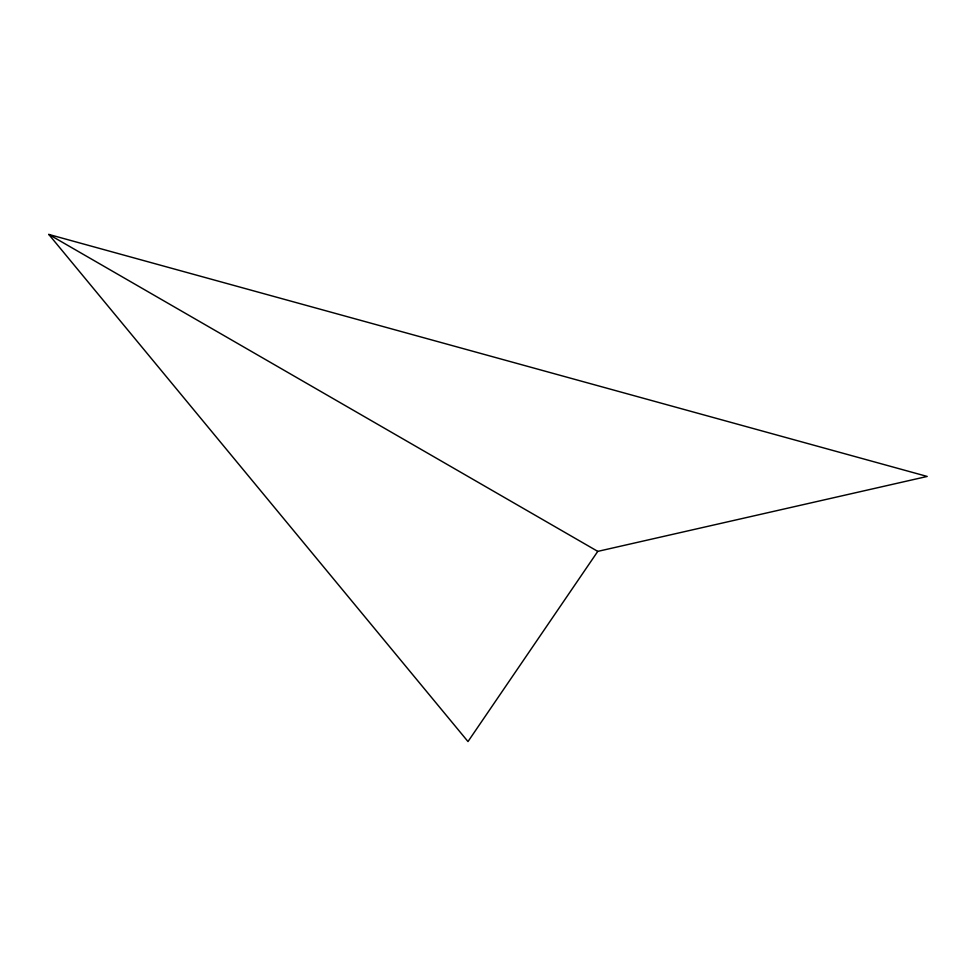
<?xml version="1.0" encoding="UTF-8"?>
<svg xmlns="http://www.w3.org/2000/svg" width="976" height="976" viewBox="0 0 976 976"><rect width="100%" height="100%" fill="white"/><g stroke="black" fill="none" stroke-linecap="round" stroke-linejoin="round"><path stroke-width="1.46" d="M597.776 551.379L467.992 741.565L48.8 234.435L927.2 476.447L597.776 551.379L48.8 234.435"/></g></svg>
